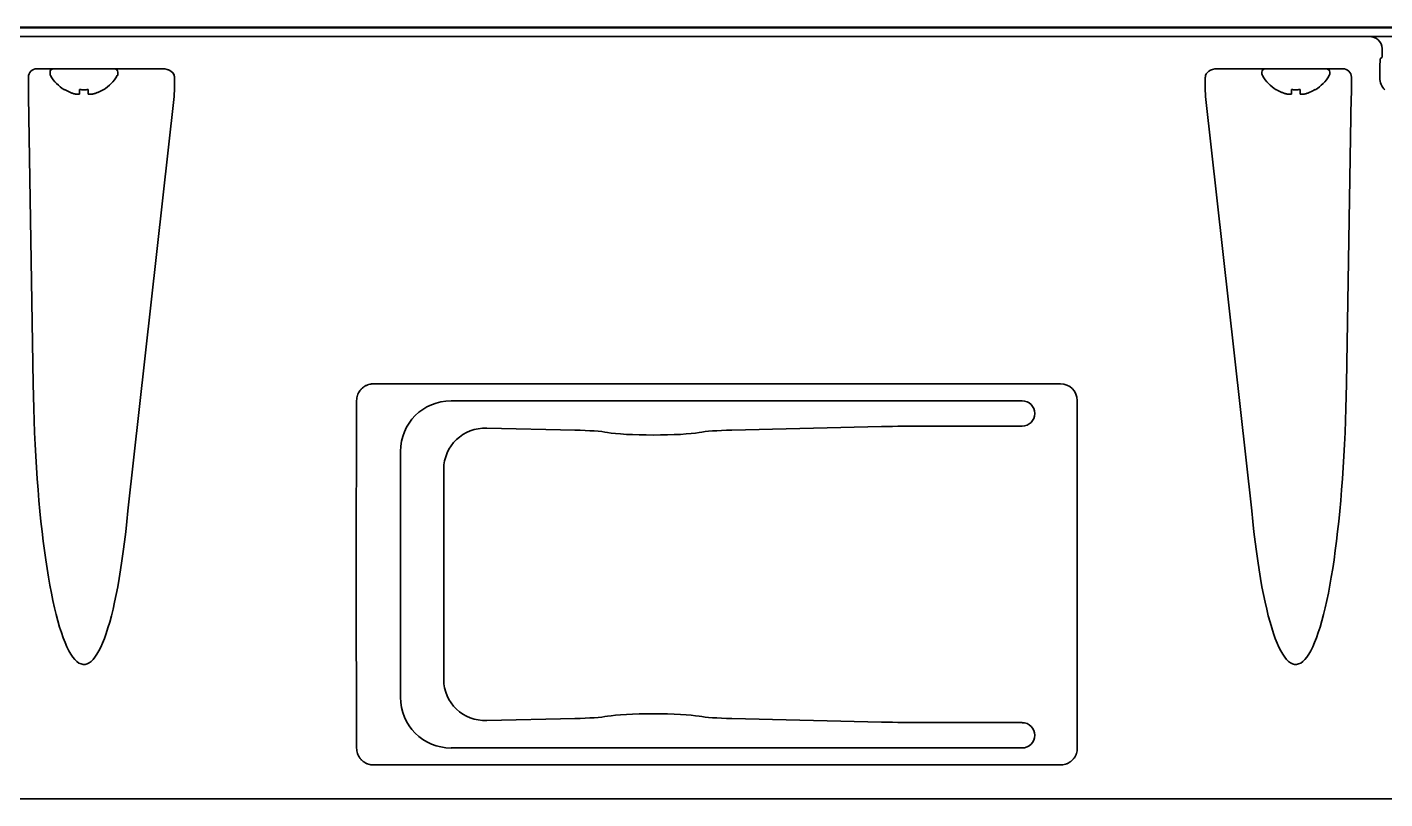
# Model space of a CAD drawing. Extents: x 5987 to 10491, y -672 to 3388.
# Drawn here: x 10101.6 to 10261.8, y 1280.8 to 1371.9 of the extents above; entities that cross this region are included whole.
import ezdxf

# ---------------------------------------------------------------- set-up
doc = ezdxf.new("R2010")
doc.units = 0
doc.header["$LTSCALE"] = 5
doc.layers.add('1', color=7, linetype='CONTINUOUS', true_color=0xffffff)

msp = doc.modelspace()

# ---------------------------------------------------------------- linework, layer by layer
at = {"layer": '1', "color": 7, "linetype": 'Continuous', "lineweight": 35}
for p, q in [((9537.53, 1371.93), (10351.01, 1371.93)), ((10353.47, 1371.83), (9807.78, 1371.83)), ((10353.47, 1370.83), (9533.87, 1370.83)), ((10261.23, 1368.17), (10261.46, 1368.4)), ((10117.53, 1367.01), (10102.73, 1367.01)), ((10104.27, 1366.61), (10104.27, 1366.41)), ((10104.67, 1367.01), (10111.87, 1367.01)), ((10112.27, 1366.41), (10112.27, 1366.61)), ((10242.02, 1367.01), (10256.82, 1367.01)), ((10247.27, 1366.41), (10247.27, 1366.61)), ((10254.87, 1367.01), (10247.67, 1367.01)), ((10255.27, 1366.61), (10255.27, 1366.41)), ((10101.72, 1366.01), (10101.72, 1364.5)), ((10118.95, 1364.5), (10118.95, 1366.03)), ((10240.59, 1364.5), (10240.59, 1366.03)), ((10257.83, 1366.01), (10257.83, 1364.5)), ((10261.19, 1365.93), (10261.19, 1366.17)), ((10101.72, 1363.75), (10102.3, 1329.83)), ((10110.57, 1364.56), (10110.57, 1364.53)), ((10113.47, 1314.84), (10118.91, 1363.75)), ((10246.08, 1314.84), (10240.63, 1363.75)), ((10248.97, 1364.56), (10248.97, 1364.53)), ((10253.57, 1364.53), (10253.57, 1364.56)), ((10257.82, 1363.75), (10257.25, 1329.83)), ((10223.49, 1329.82), (10142.46, 1329.82)), ((10140.45, 1327.85), (10140.38, 1307.33)), ((10151.61, 1327.83), (10218.97, 1327.83)), ((10225.49, 1286.81), (10225.49, 1327.84)), ((10155.83, 1324.6), (10166.22, 1324.35)), ((10184.73, 1324.35), (10202.39, 1324.77)), ((10207.57, 1324.83), (10218.98, 1324.83)), ((10145.62, 1321.83), (10145.62, 1292.82)), ((10150.73, 1294.92), (10150.73, 1319.73)), ((10140.45, 1286.81), (10140.38, 1307.32)), ((10155.83, 1290.06), (10166.22, 1290.3)), ((10184.73, 1290.3), (10202.39, 1289.89)), ((10218.98, 1289.83), (10207.57, 1289.83)), ((10151.61, 1286.83), (10218.97, 1286.83)), ((10223.49, 1284.83), (10142.46, 1284.83)), ((10278.77, 1280.83), (10016.19, 1280.83))]:
    msp.add_line(p, q, dxfattribs=at)
for centre, radius, start, end in [((10104.67, 1366.61), 0.4, 90, 180), ((10111.87, 1366.61), 0.4, 0, 90), ((10247.67, 1366.61), 0.4, 90, 180), ((10254.87, 1366.61), 0.4, 0, 90), ((10104.67, 1366.41), 0.4, 180, 210.3012), ((10108.47, 1368.63), 4.8, 210.3012, 238.6074), ((10108.07, 1368.63), 4.8, 301.3459, 329.6988), ((10111.87, 1366.41), 0.4, 329.6988, 0), ((10247.67, 1366.41), 0.4, 180, 210.3012), ((10251.47, 1368.63), 4.8, 210.3012, 238.6541), ((10251.07, 1368.63), 4.8, 301.3926, 329.6988), ((10254.87, 1366.41), 0.4, 329.6988, 0), ((10108.27, 1368.31), 3.78, 262.3959, 269.9965), ((10108.27, 1368.31), 3.78, 270.0035, 277.6041), ((10251.27, 1368.31), 3.78, 262.3959, 269.9965), ((10251.27, 1368.31), 3.78, 270.0035, 277.6041), ((10140.88, 1307.33), 0.5, 179.8072, 180.1928)]:
    msp.add_arc(centre, radius, start, end, dxfattribs=at)
at = {"layer": '1', "color": 7, "linetype": 'Continuous', "lineweight": 35, "extrusion": (0, 0, -1)}
for centre, major_axis, ratio, start_param, end_param in [((10259.97, 1369.33), (-1.34, -0.67), 0.99981, 2.03449, 3.557759), ((10261.23, 1366.17), (0, 2), 0.017455, 4.712389, 6.265732), ((10261.46, 1369.4), (0, 1), 0.017455, 1.641917, 3.124139), ((10242.04, 1366.01), (-1.44, 0.04), 0.692646, 6.257012, 7.819082), ((10256.82, 1366.01), (0.992, 0.198), 0.988241, 4.910077, 6.479353), ((10263.19, 1365.93), (-1.85, -0.77), 0.999822, 5.890549, 6.675821), ((10242.9, 1364.5), (0, 4), 0.57735, 4.521954, 4.712389), ((10257.48, 1364.5), (0, 4), 0.087489, 1.570796, 1.761231), ((10108.27, 1333), (0, 36.31), 0.165232, 2.094395, 4.625123), ((10223.49, 1327.84), (1.41, 1.41), 1, 5.497939, 7.068431), ((10251.27, 1333), (0, 36.31), 0.165232, 1.658063, 4.18879), ((10155.87, 1295.08), (4.62, 2.34), 0.961527, 2.030878, 3.594078), ((10164.66, 1290.81), (-6, 0), 0.087489, 3.590631, 4.45059), ((10175.47, 1290.35), (-6, 0), 0.087489, 0.449039, 2.692554), ((10186.28, 1290.81), (-6, 0), 0.087489, 4.974188, 5.834147), ((10207.57, 1291.58), (-20, 0), 0.087489, 4.712389, 4.974188), ((10142.45, 1286.81), (-1.87, 0.7), 0.99331, 5.60676, 5.921172), ((10223.49, 1286.81), (-1.42, 1.41), 1, 2.361761, 2.676173)]:
    msp.add_ellipse(centre, major_axis=major_axis, ratio=ratio, start_param=start_param, end_param=end_param, dxfattribs=at)
at = {"layer": '1', "color": 7, "linetype": 'Continuous', "lineweight": 35}
for centre, major_axis, ratio, start_param, end_param in [((10102.73, 1366.01), (-0.992, 0.198), 0.988241, 4.910077, 6.479353), ((10117.51, 1366.01), (1.44, 0.04), 0.692646, 6.257012, 7.819082), ((10117.51, 1366.01), (1.44, 0.04), 0.692646, 6.257012, 7.295547), ((10102.07, 1364.5), (0, 4), 0.087489, 1.570796, 1.761231), ((10116.64, 1364.5), (0, 4), 0.57735, 4.521954, 4.712389), ((10142.45, 1327.85), (-1.87, -0.7), 0.99331, 5.60676, 5.921172), ((10151.62, 1321.82), (4.25, -4.25), 0.997265, 2.357564, 3.925621), ((10155.87, 1319.58), (4.62, -2.34), 0.961527, 2.030878, 3.594078), ((10164.66, 1323.85), (-6, 0), 0.087489, 3.590631, 4.45059), ((10175.47, 1324.3), (-6, 0), 0.087489, 0.449039, 2.692554), ((10186.28, 1323.85), (-6, 0), 0.087489, 4.974188, 5.834147), ((10207.57, 1323.08), (-20, 0), 0.087489, 4.712389, 4.974188)]:
    msp.add_ellipse(centre, major_axis=major_axis, ratio=ratio, start_param=start_param, end_param=end_param, dxfattribs=at)
at = {"layer": '1', "color": 7, "linetype": 'Continuous', "lineweight": 35, "extrusion": (-5.91646e-31, -1.17146e-15, -1)}
msp.add_ellipse((10218.97, 1326.32), major_axis=(1.06, 1.06), ratio=0.997265, start_param=5.499157, end_param=7.068277, dxfattribs=at)
at = {"layer": '1', "color": 7, "linetype": 'Continuous', "lineweight": 35, "extrusion": (-9.86076e-31, -1.17146e-15, -1)}
msp.add_ellipse((10218.97, 1326.33), major_axis=(0.77, -1.29), ratio=0.99484, start_param=5.253313, end_param=6.820609, dxfattribs=at)
at = {"layer": '1', "color": 7, "linetype": 'Continuous', "lineweight": 35, "extrusion": (-3.9443e-31, -1.17146e-15, -1)}
msp.add_ellipse((10151.62, 1292.83), major_axis=(4.25, 4.25), ratio=0.997265, start_param=2.357564, end_param=3.925621, dxfattribs=at)
at = {"layer": '1', "color": 7, "linetype": 'Continuous', "lineweight": 35, "extrusion": (4.93038e-31, -1.17146e-15, -1)}
msp.add_ellipse((10218.97, 1288.32), major_axis=(0.77, 1.29), ratio=0.99484, start_param=5.745762, end_param=7.313058, dxfattribs=at)
at = {"layer": '1', "color": 7, "linetype": 'Continuous', "lineweight": 35, "extrusion": (7.88861e-31, -1.17146e-15, -1)}
msp.add_ellipse((10218.97, 1288.33), major_axis=(1.06, -1.06), ratio=0.997265, start_param=5.498093, end_param=7.067214, dxfattribs=at)
at = {"layer": '1', "color": 7, "linetype": 'Continuous', "lineweight": 35}
for points in [[(10261.47, 1369.4), (10261.47, 1369.39), (10261.47, 1369.36), (10261.47, 1369.34), (10261.47, 1369.33)], [(10107.27, 1364.01), (10107.3, 1364.01), (10107.35, 1364), (10107.42, 1364), (10107.5, 1364), (10107.57, 1364), (10107.63, 1364), (10107.7, 1364.01), (10107.75, 1364.01), (10107.77, 1364.01)], [(10107.77, 1364.01), (10107.77, 1364.03), (10107.77, 1364.06), (10107.77, 1364.11), (10107.77, 1364.16), (10107.77, 1364.23), (10107.77, 1364.29), (10107.77, 1364.37), (10107.77, 1364.45), (10107.77, 1364.52), (10107.77, 1364.56)], [(10108.77, 1364.01), (10108.8, 1364.01), (10108.84, 1364), (10108.92, 1364), (10108.99, 1364), (10109.06, 1364), (10109.13, 1364), (10109.2, 1364), (10109.25, 1364.01), (10109.27, 1364.01)], [(10109.27, 1364.01), (10109.33, 1364.03), (10109.44, 1364.06), (10109.6, 1364.11), (10109.76, 1364.16), (10109.91, 1364.23), (10110.06, 1364.29), (10110.22, 1364.37), (10110.39, 1364.45), (10110.51, 1364.52), (10110.57, 1364.56)], [(10250.27, 1364.01), (10250.22, 1364.03), (10250.11, 1364.06), (10249.95, 1364.11), (10249.79, 1364.16), (10249.63, 1364.23), (10249.48, 1364.29), (10249.33, 1364.37), (10249.16, 1364.45), (10249.04, 1364.52), (10248.97, 1364.56)], [(10250.77, 1364.01), (10250.75, 1364.01), (10250.7, 1364), (10250.63, 1364), (10250.56, 1364), (10250.49, 1364), (10250.42, 1364), (10250.34, 1364), (10250.3, 1364.01), (10250.27, 1364.01)], [(10251.77, 1364.01), (10251.77, 1364.03), (10251.77, 1364.06), (10251.77, 1364.11), (10251.77, 1364.16), (10251.77, 1364.23), (10251.77, 1364.29), (10251.77, 1364.37), (10251.77, 1364.45), (10251.77, 1364.52), (10251.77, 1364.56)], [(10252.27, 1364.01), (10252.25, 1364.01), (10252.2, 1364), (10252.12, 1364), (10252.05, 1364), (10251.98, 1364), (10251.91, 1364), (10251.84, 1364.01), (10251.8, 1364.01), (10251.77, 1364.01)]]:
    msp.add_open_spline(points, degree=3, dxfattribs=at)
for points, knots in [([(10105.97, 1364.56), (10106.18, 1364.44), (10106.39, 1364.33), (10106.71, 1364.19), (10106.82, 1364.15), (10107.04, 1364.08), (10107.16, 1364.04), (10107.27, 1364.01)], [0, 0, 0, 0, 0.5, 0.5, 0.75, 0.75, 1, 1, 1, 1]), ([(10108.77, 1364.56), (10108.77, 1364.44), (10108.77, 1364.33), (10108.77, 1364.19), (10108.77, 1364.15), (10108.77, 1364.08), (10108.77, 1364.04), (10108.77, 1364.01)], [0, 0, 0, 0, 0.5, 0.5, 0.75, 0.75, 1, 1, 1, 1]), ([(10250.77, 1364.56), (10250.77, 1364.44), (10250.77, 1364.33), (10250.77, 1364.19), (10250.77, 1364.15), (10250.77, 1364.08), (10250.77, 1364.04), (10250.77, 1364.01)], [0, 0, 0, 0, 0.5, 0.5, 0.75, 0.75, 1, 1, 1, 1]), ([(10253.57, 1364.56), (10253.37, 1364.44), (10253.16, 1364.33), (10252.84, 1364.19), (10252.73, 1364.15), (10252.5, 1364.08), (10252.39, 1364.04), (10252.27, 1364.01)], [0, 0, 0, 0, 0.5, 0.5, 0.75, 0.75, 1, 1, 1, 1]), ([(10142.46, 1329.82), (10142.43, 1329.82), (10142.4, 1329.82), (10142.35, 1329.82), (10142.32, 1329.82), (10142.25, 1329.81), (10142.19, 1329.8), (10142.04, 1329.78), (10141.94, 1329.76), (10141.82, 1329.72), (10141.79, 1329.71), (10141.74, 1329.69), (10141.72, 1329.68), (10141.64, 1329.65), (10141.6, 1329.63), (10141.46, 1329.56), (10141.37, 1329.51), (10141.24, 1329.42), (10141.2, 1329.39), (10141.14, 1329.33), (10141.12, 1329.32), (10141.08, 1329.28), (10141.06, 1329.26), (10141.01, 1329.21), (10140.95, 1329.15), (10140.9, 1329.09), (10140.87, 1329.05), (10140.85, 1329.03), (10140.78, 1328.93), (10140.72, 1328.84), (10140.63, 1328.66), (10140.59, 1328.56), (10140.55, 1328.46)], [0, 0, 0, 0, 0.03125, 0.03125, 0.0625, 0.0625, 0.125, 0.125, 0.25, 0.25, 0.28125, 0.28125, 0.3125, 0.3125, 0.375, 0.375, 0.5, 0.5, 0.5625, 0.5625, 0.59375, 0.59375, 0.625, 0.625, 0.6875, 0.71875, 0.71875, 0.75, 0.75, 0.875, 0.875, 1, 1, 1, 1]), ([(10142.46, 1284.83), (10142.43, 1284.83), (10142.4, 1284.83), (10142.35, 1284.84), (10142.32, 1284.84), (10142.25, 1284.84), (10142.19, 1284.85), (10142.04, 1284.87), (10141.94, 1284.9), (10141.82, 1284.94), (10141.79, 1284.94), (10141.74, 1284.96), (10141.72, 1284.97), (10141.64, 1285), (10141.6, 1285.02), (10141.46, 1285.09), (10141.37, 1285.14), (10141.24, 1285.24), (10141.2, 1285.27), (10141.14, 1285.32), (10141.12, 1285.33), (10141.08, 1285.37), (10141.06, 1285.39), (10141.01, 1285.44), (10140.95, 1285.5), (10140.9, 1285.56), (10140.87, 1285.6), (10140.85, 1285.62), (10140.78, 1285.73), (10140.72, 1285.81), (10140.63, 1286), (10140.59, 1286.09), (10140.55, 1286.19)], [0, 0, 0, 0, 0.03125, 0.03125, 0.0625, 0.0625, 0.125, 0.125, 0.25, 0.25, 0.28125, 0.28125, 0.3125, 0.3125, 0.375, 0.375, 0.5, 0.5, 0.5625, 0.5625, 0.59375, 0.59375, 0.625, 0.625, 0.6875, 0.71875, 0.71875, 0.75, 0.75, 0.875, 0.875, 1, 1, 1, 1]), ([(10225.39, 1286.19), (10225.38, 1286.14), (10225.36, 1286.09), (10225.32, 1286), (10225.3, 1285.95), (10225.22, 1285.81), (10225.17, 1285.72), (10225.09, 1285.62), (10225.08, 1285.6), (10225.04, 1285.56), (10225.03, 1285.54), (10224.98, 1285.48), (10224.9, 1285.4), (10224.83, 1285.33), (10224.77, 1285.28), (10224.75, 1285.27), (10224.7, 1285.24), (10224.68, 1285.22), (10224.58, 1285.14), (10224.49, 1285.09), (10224.35, 1285.02), (10224.3, 1285), (10224.23, 1284.97), (10224.2, 1284.96), (10224.16, 1284.94), (10224.13, 1284.94), (10224.01, 1284.9), (10223.9, 1284.87), (10223.75, 1284.85), (10223.7, 1284.84), (10223.6, 1284.83), (10223.54, 1284.83), (10223.49, 1284.83)], [0, 0, 0, 0, 0.0625, 0.0625, 0.125, 0.125, 0.25, 0.25, 0.28125, 0.28125, 0.3125, 0.3125, 0.375, 0.4375, 0.4375, 0.46875, 0.46875, 0.5, 0.5, 0.625, 0.625, 0.6875, 0.6875, 0.71875, 0.71875, 0.75, 0.75, 0.875, 0.875, 0.9375, 0.9375, 1, 1, 1, 1])]:
    msp.add_open_spline(points, degree=3, knots=knots, dxfattribs=at)

doc.saveas('drawing.dxf')
